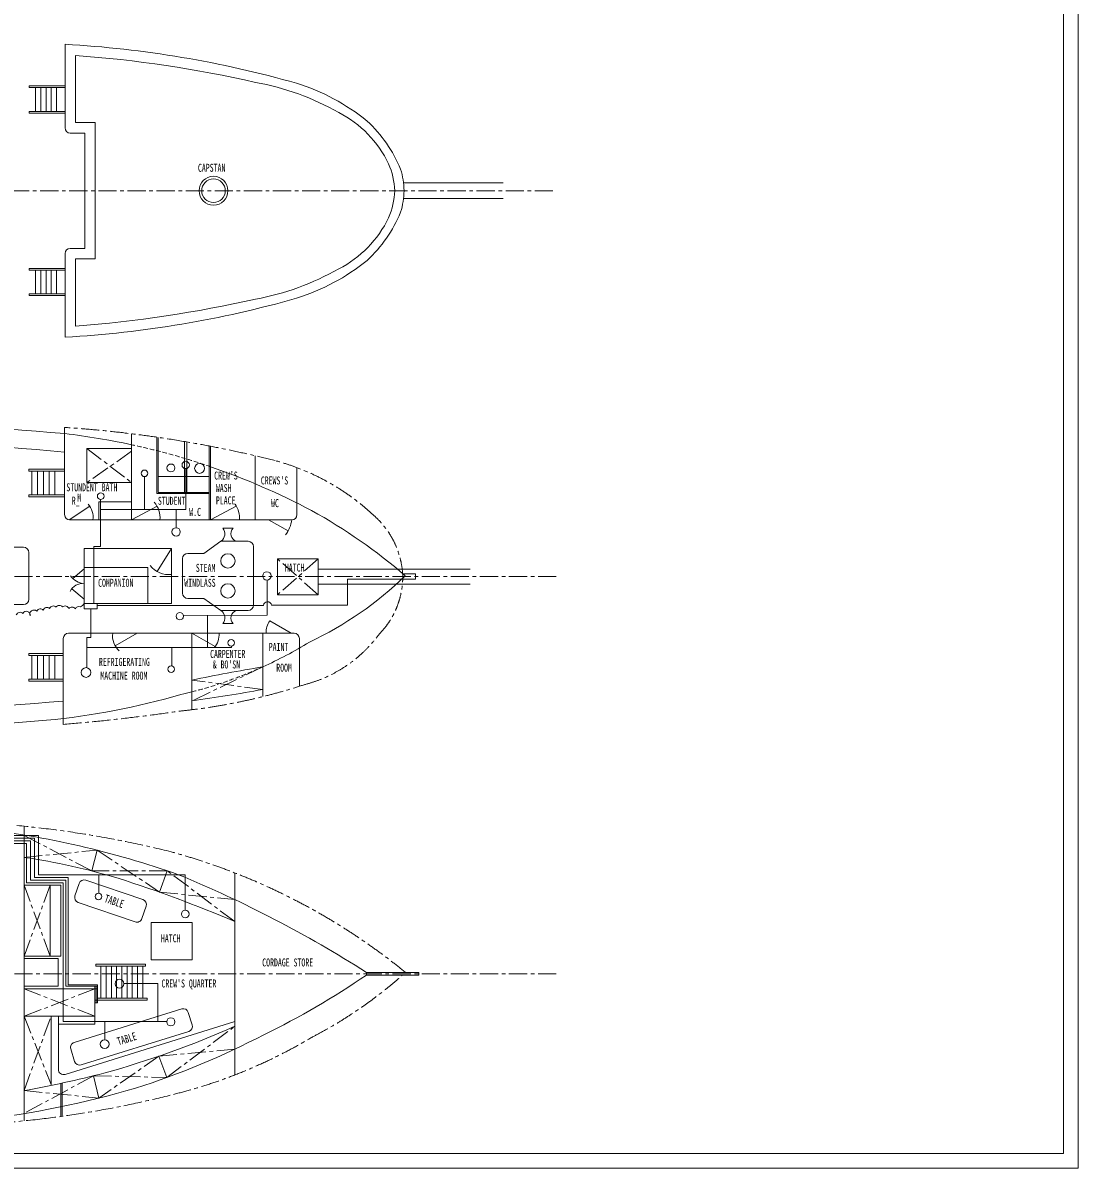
# Model space of a CAD drawing. Units: millimetres, scale not verified. Extents: x -20710 to 20710, y -14707 to 14707.
# Drawn here: x 6203 to 20710, y -14707 to 1035 of the extents above; entities that cross this region are included whole.
import ezdxf
from ezdxf.enums import TextEntityAlignment as Align

# ---------------------------------------------------------------- set-up
doc = ezdxf.new("R2010")
doc.units = ezdxf.units.MM
doc.header["$LTSCALE"] = 50
doc.linetypes.add('CHAIN1', pattern=[8, 5, -1, 1, -1])
doc.linetypes.add('DASHED1', pattern=[1.8, 1.2, -0.6])
for name, color, linetype, lineweight in [('0-0_0', 3, 'Continuous', 18), ('0-1_芯', 4, 'CHAIN1', 18), ('0-F_枠', 3, 'Continuous', 18)]:
    doc.layers.add(name, color=color, linetype=linetype, lineweight=lineweight)
doc.styles.add('ＭＳ ゴシック', font='')
doc.styles.get('ＭＳ ゴシック').set_extended_font_data('MS Gothic')

msp = doc.modelspace()

# ---------------------------------------------------------------- linework, layer by layer
at = {"layer": '0-0_0'}
for p, q in [((6782.76, 740.37), (6782.76, -408.46)), ((6377.27, -182.56), (6377.27, 145.32)), ((6449.27, -182.56), (6449.27, 145.32)), ((6521.27, -182.56), (6521.27, 145.32)), ((6593.27, -182.56), (6593.27, 145.32)), ((6665.27, -182.56), (6665.27, 145.32)), ((7197.82, -2208.46), (7197.82, -336.46)), ((6854.76, -480.46), (7053.82, -480.46)), ((7053.82, -2064.46), (7053.82, -480.46)), ((11435.43, -1164.46), (12807.08, -1164.46)), ((11435.43, -1380.46), (12807.08, -1380.46)), ((6782.76, -3285.3), (6782.76, -2136.46)), ((6854.76, -2064.46), (7053.82, -2064.46)), ((6377.27, -2362.37), (6377.27, -2690.25)), ((6449.27, -2362.37), (6449.27, -2690.25)), ((6521.27, -2362.37), (6521.27, -2690.25)), ((6593.27, -2362.37), (6593.27, -2690.25)), ((6665.27, -2362.37), (6665.27, -2690.25)), ((6776.3, -5724.74), (6776.3, -4525.75)), ((7697.46, -4613.16), (7697.46, -5796.74)), ((8044.62, -4659.92), (8044.62, -5436.55)), ((8062.62, -4662.55), (8062.62, -5418.55)), ((8422.62, -4716.48), (8422.62, -5418.55)), ((8458.62, -4722.6), (8458.62, -5418.55)), ((8764.62, -4781.37), (8764.62, -5796.74)), ((8782.62, -4784.84), (8782.62, -5796.74)), ((9394.62, -4915.26), (9394.62, -5796.74)), ((6326.26, -5453.36), (6326.26, -5125.24)), ((6405.46, -5453.36), (6405.46, -5125.24)), ((6484.66, -5453.36), (6484.66, -5125.24)), ((6563.86, -5453.36), (6563.86, -5125.24)), ((6643.06, -5453.36), (6643.06, -5125.24)), ((8440.62, -5092.57), (8440.62, -5652.55)), ((9970.62, -5078.78), (9970.62, -5724.74)), ((7874.84, -5652.55), (7874.84, -5202)), ((8764.62, -5202.55), (8062.62, -5202.55)), ((8764.62, -5436.55), (8044.62, -5436.55)), ((8764.62, -5418.55), (8062.62, -5418.55)), ((7123.23, -5609.05), (6837.51, -5795.93)), ((7268.62, -6164.77), (7268.62, -5516.77)), ((8440.62, -5652.55), (7268.62, -5652.55)), ((8047.43, -5609.39), (7697.46, -5796.74)), ((8310.57, -5652.55), (8310.57, -5904.55)), ((9136.81, -5606.53), (8782.62, -5796.74)), ((9898.62, -5796.74), (6848.3, -5796.74)), ((9849.81, -5946.47), (9580.15, -5796.74)), ((8951.87, -5911.12), (9091.47, -5911.12)), ((8926.11, -6091.12), (8690.95, -6257.35)), ((8926.11, -6091.12), (9300.96, -6091.12)), ((5481.74, -6173.05), (6211.26, -6173.05)), ((6283.26, -6245.05), (6283.26, -6888.91)), ((8049.67, -6506.84), (8247.5, -6190.88)), ((8469.74, -6257.35), (8690.95, -6257.35)), ((9372.96, -6163.12), (9372.96, -6970.84)), ((8397.74, -6804.61), (8397.74, -6329.35)), ((7044.71, -6471.28), (6887.21, -6603.1)), ((10263.56, -6474.81), (12351.56, -6474.81)), ((7044.71, -6887.96), (6875.2, -6745.23)), ((9562.92, -7108.64), (9562.92, -6624.72)), ((10263.56, -6681.44), (12351.56, -6681.44)), ((8469.74, -6876.61), (8690.95, -6876.61)), ((8926.11, -7042.84), (8690.95, -6876.61)), ((5481.74, -6960.91), (6211.26, -6960.91)), ((7224.71, -6971.75), (9510.01, -6971.75)), ((8926.11, -7042.84), (9300.96, -7042.84)), ((9562.92, -7108.64), (8410.92, -7112.18)), ((8738.86, -7552.7), (8738.86, -7111.17)), ((8951.87, -7222.84), (9091.47, -7222.84)), ((9596.36, -7183.62), (9892.21, -7354.4)), ((9931.37, -7354.4), (6830.35, -7354.4)), ((7471.5, -7528.5), (7774.44, -7354.4)), ((8527.37, -8406.48), (8527.37, -7354.4)), ((8847.23, -7536.32), (8527.37, -7354.4)), ((9499.37, -8226.86), (9499.37, -7354.4)), ((6758.35, -7426.4), (6758.35, -8608.35)), ((8249.63, -7552.7), (8249.63, -7804.7)), ((10003.37, -8084.43), (10003.37, -7426.4)), ((6326.26, -7987.82), (6326.26, -7659.7)), ((6405.46, -7987.82), (6405.46, -7659.7)), ((6484.66, -7987.82), (6484.66, -7659.7)), ((6563.86, -7987.82), (6563.86, -7659.7)), ((6643.06, -7987.82), (6643.06, -7659.7)), ((6218.6, -10005.9), (6218.6, -14057.41)), ((6415.38, -10135.98), (3860.6, -10135.98)), ((6361.38, -10171.98), (3860.6, -10171.98)), ((6307.38, -10207.98), (3860.6, -10207.98)), ((6307.38, -10747.98), (6307.38, -10207.98)), ((6361.38, -10711.98), (6361.38, -10171.98)), ((6362.36, -10207.98), (6361.38, -10207.98)), ((6415.38, -10675.98), (6415.38, -10135.98)), ((6253.38, -10243.98), (3860.6, -10243.98)), ((6253.38, -10783.98), (6253.38, -10243.98)), ((7222.52, -10336.29), (7149.22, -10623.13)), ((7247.06, -10675.98), (7247.06, -10927.98)), ((8186.98, -10620.22), (8082.72, -10914.58)), ((9116.6, -10649.4), (9116.6, -13426.55)), ((6722.6, -10819.98), (6218.6, -10819.98)), ((6754.87, -10783.98), (6253.38, -10783.98)), ((6790.87, -10747.98), (6307.38, -10747.98)), ((6826.87, -10711.98), (6361.38, -10711.98)), ((6578.6, -10819.98), (6578.6, -11791.98)), ((6722.6, -10819.98), (6722.6, -11791.98)), ((6754.87, -10783.98), (6754.87, -12691.98)), ((6790.87, -10747.98), (6790.87, -12205.98)), ((6826.87, -10711.98), (6826.87, -12187.98)), ((6918.28, -10963.47), (6976.57, -10793.17)), ((7068.01, -10748.37), (7851.39, -11016.5)), ((6963.09, -11054.91), (7746.47, -11323.04)), ((7837.9, -11278.24), (7896.19, -11107.94)), ((6722.6, -11791.98), (6218.6, -11791.98)), ((6686.6, -11827.98), (6218.6, -11827.98)), ((6686.6, -11827.98), (6686.6, -12205.98)), ((7275.17, -12373.08), (7275.17, -11930.28)), ((7347.17, -12373.08), (7347.17, -11930.28)), ((7419.17, -12373.08), (7419.17, -11930.28)), ((7491.17, -12373.08), (7491.17, -11930.28)), ((7563.17, -12373.08), (7563.17, -11930.28)), ((7635.17, -12373.08), (7635.17, -11930.28)), ((7707.17, -12373.08), (7707.17, -11930.28)), ((7779.17, -12373.08), (7779.17, -11930.28)), ((7851.17, -12373.08), (7851.17, -11930.28)), ((6686.6, -12205.98), (6218.6, -12205.98)), ((7226.6, -12241.98), (6218.6, -12241.98)), ((7226.6, -12205.98), (6790.87, -12205.98)), ((7226.6, -12187.98), (6826.87, -12187.98)), ((7190.6, -12205.98), (7190.6, -12727.98)), ((7208.6, -12205.98), (7208.6, -12434.28)), ((7226.6, -12187.98), (7226.6, -12434.28)), ((7190.6, -12398.28), (7226.6, -12398.28)), ((7190.6, -12434.28), (7226.6, -12434.28)), ((6907.69, -12979.08), (8385.69, -12518.86)), ((8475.84, -12566.2), (8529.36, -12738.06)), ((7190.6, -12619.98), (6218.6, -12619.98)), ((6589.4, -12619.98), (6589.4, -13570.43)), ((6690.2, -12619.98), (6690.2, -13350.15)), ((6690.2, -12727.98), (7190.6, -12727.98)), ((6754.87, -12691.98), (8180.6, -12691.98)), ((6783.61, -13418.9), (9116.6, -12692.54)), ((7330.81, -12691.98), (7330.81, -12943.98)), ((7004.01, -13288.43), (8482.02, -12828.21)), ((6860.35, -13069.23), (6913.86, -13241.09)), ((8073.77, -13168.4), (8180.24, -13461.81)), ((7171.58, -13438.84), (7248.26, -13744.58)), ((6722.6, -13542.45), (6722.6, -13997.96)), ((6740.6, -13538.58), (6740.6, -13995.46))]:
    msp.add_line(p, q, dxfattribs=at)
for points in [[(6926.81, 587.07), (6926.81, -336.46), (7197.82, -336.46)], [(6926.81, -3131.99), (6926.81, -2208.46), (7197.82, -2208.46)], [(7268.62, -6164.77), (7178.2, -6164.77), (7178.2, -6946.71)], [(9621.13, -6970.27), (10665.13, -6970.27), (10665.13, -6610.27), (11601.13, -6610.27), (11601.13, -6538.27), (11425.74, -6538.27)], [(7134.71, -7018.71), (7134.71, -7414.71), (7080.71, -7414.71), (7080.71, -7828.71)], [(7080.71, -7552.7), (9068.82, -7552.7), (9068.82, -7531.1)], [(6758.35, -7659.7), (6286.53, -7659.7), (6286.53, -7633.52), (6758.35, -7633.52)], [(6758.35, -8014), (6286.53, -8014), (6286.53, -7987.82), (6758.35, -7987.82)], [(8431.38, -11161.98), (8431.38, -10675.98), (6415.38, -10675.98)], [(8059.51, -12691.98), (8059.51, -12169.98), (7591.51, -12169.98)]]:
    msp.add_lwpolyline(points, dxfattribs=at)
for points in [[(6782.76, 145.32), (6290.68, 145.32), (6290.68, 167.83), (6782.76, 167.83)], [(6782.76, -205.07), (6290.68, -205.07), (6290.68, -182.56), (6782.76, -182.56)], [(6782.76, -2339.86), (6290.68, -2339.86), (6290.68, -2362.37), (6782.76, -2362.37)], [(6782.76, -2690.25), (6290.68, -2690.25), (6290.68, -2712.76), (6782.76, -2712.76)], [(7697.46, -4813.78), (7082.39, -4813.78), (7082.39, -5284.63), (7697.46, -5284.63)], [(6776.3, -5125.24), (6286.53, -5125.24), (6286.53, -5099.06), (6776.3, -5099.06)], [(6776.3, -5479.54), (6286.53, -5479.54), (6286.53, -5453.36), (6776.3, -5453.36)], [(7245.27, -5796.74), (7697.46, -5796.74), (7697.46, -5548.86), (7245.27, -5548.86)], [(7044.71, -6190.88), (8247.5, -6190.88), (8247.5, -6946.71), (7044.71, -6946.71)], [(7044.71, -6450.49), (7918.25, -6450.49), (7918.25, -6946.71), (7044.71, -6946.71)], [(9703.41, -6333.88), (10263.56, -6333.88), (10263.56, -6825.23), (9703.41, -6825.23)], [(7044.71, -6946.71), (7224.71, -6946.71), (7224.71, -7018.71), (7044.71, -7018.71)], [(7966.53, -11330.58), (8528.36, -11330.58), (8528.36, -11842.86), (7966.53, -11842.86)], [(7204.69, -11905.08), (7888.69, -11905.08), (7888.69, -11930.28), (7204.69, -11930.28)], [(10924.93, -12017.04), (11644.93, -12017.04), (11644.93, -12053.04), (10924.93, -12053.04)], [(7226.6, -12373.08), (7910.6, -12373.08), (7910.6, -12398.28), (7226.6, -12398.28)]]:
    msp.add_lwpolyline(points, close=True, dxfattribs=at)
for centre, radius in [((8823.25, -1272.46), 198.29), ((8823.25, -1272.46), 162.29), ((8237.47, -5082.86), 54), ((8440.62, -5042.17), 50.4), ((8632.15, -5088.55), 68.71), ((7874.84, -5157.06), 44.94), ((7272.23, -5471.33), 45.58), ((8308.75, -5962.32), 57.77), ((9021.26, -6360.91), 98.48), ((9558.03, -6566.98), 57.94), ((9021.26, -6773.05), 98.48), ((8360.67, -7121.22), 51.06), ((9064.9, -7486.18), 45.09), ((7070.49, -7894.66), 66.73), ((8242.23, -7848.76), 44.67), ((7241.93, -10972.97), 45.28), ((8434.64, -11214.66), 52.78), ((7530.68, -12172.16), 60.86), ((8236.25, -12696.59), 55.84), ((7327.02, -13004.19), 60.33)]:
    msp.add_circle(centre, radius, dxfattribs=at)
for centre, radius, start, end in [((5967.02, -13833.76), 14596.95, 74.09944, 86.79639), ((5695.91, -16074.46), 16706.93, 77.18628, 85.77483), ((8763, -3328.76), 3602.16, 60.34455, 79.79485), ((9104.56, -2559.57), 2895.41, 50.81021, 72.68875), ((9847.42, -1564.19), 1533.73, 25.57586, 62.93426), ((6854.76, -408.46), 72, 180, 270), ((9684.97, -1680.49), 1850.33, 22.37675, 47.53759), ((10317.69, -1302.2), 996.99, 1.7093, 23.66183), ((10313.66, -1301.1), 1130.06, 1.45204, 16.71522), ((10317.69, -1242.72), 996.99, 336.33817, 358.2907), ((10313.66, -1243.83), 1130.06, 343.28478, 358.54796), ((9684.97, -864.44), 1850.33, 312.46241, 337.62325), ((9847.42, -980.74), 1533.73, 297.06574, 334.42414), ((6854.76, -2136.46), 72, 90, 180), ((8763, 783.84), 3602.16, 280.20515, 299.65545), ((9104.56, 14.64), 2895.41, 287.31125, 309.18979), ((5967.02, 11288.84), 14596.95, 273.20361, 285.90056), ((5695.91, 13529.53), 16706.93, 274.22517, 282.81372), ((-829.71, -91626.73), 87347.45, 85.00277, 93.27481), ((-829.71, -91626.73), 87095.45, 84.99, 93.2699), ((5666.21, -14146.09), 9599.5, 77.78391, 83.34368), ((5666.21, -14146.09), 9599.5, 62.00664, 71.05609), ((6914.03, -5753.1), 254.01, 350.10731, 43.34847), ((7761.62, -5766.48), 326.14, 354.67587, 40.77349), ((8860.05, -5767.51), 320.17, 354.76166, 35.53656), ((6848.3, -5724.74), 72, 180, 270), ((9495.63, -5748.21), 405.89, 321.56506, 353.133), ((9898.62, -5724.74), 72, 270, 0), ((6699.8, -12028.17), 7244.69, 48.92227, 61.36265), ((8853.87, -5988.94), 125.14, 305.25685, 38.45208), ((9172.96, -5985.8), 110.54, 137.49719, 252.32475), ((9300.96, -6163.12), 72, 0, 90), ((6211.26, -6245.05), 72, 0, 90), ((8469.74, -6329.35), 72, 90, 180), ((8210.62, -6228.35), 321.66, 217.0207, 276.58327), ((7067.07, -6416.02), 259.52, 215.57116, 265.05824), ((7998.08, -2967.52), 4994.21, 295.43113, 313.88545), ((7021.08, -6856.55), 183.51, 82.6028, 155.99514), ((6211.26, -6888.91), 72, 270, 0), ((8469.74, -6804.61), 72, 180, 270), ((9565.66, -6977.72), 55.97, 7.65246, 173.86829), ((6164.51, -7125.14), 58.64, 47.89526, 157.89526), ((6250.63, -7104.4), 52.05, 347.09749, 154.06673), ((6356.38, -7094.93), 58.91, 49.02326, 200.97674), ((6443.69, -7074.37), 54.23, 43.83334, 153.83334), ((6533.92, -7055.17), 54.31, 50.24108, 160.24108), ((6619.66, -7036.07), 55.81, 46.05974, 156.05974), ((6702.97, -7025.64), 53.6, 36.27182, 146.27182), ((6782.86, -7037.05), 56.61, 20.39264, 130.39264), ((6879.14, -7049.03), 53.6, 33.72828, 143.72828), ((6976.58, -7047.57), 59.97, 72.37237, 151.83616), ((6961.22, -6901.68), 94.86, 290.69657, 331.65881), ((8853.87, -7145.02), 125.14, 321.54792, 54.74315), ((9172.96, -7148.16), 110.54, 107.67525, 222.50281), ((9300.96, -6970.84), 72, 270, 0), ((9840.42, -7347.86), 294.17, 146.06115, 181.27436), ((6830.35, -7426.4), 72, 90, 180), ((7709.23, -7391.41), 274.42, 172.24901, 228.7887), ((8634.14, -7376.79), 266.19, 318.63428, 4.82485), ((9931.37, -7426.4), 72, 0, 90), ((7054.33, -2419), 5927.03, 294.36354, 301.40404), ((13387.1, -31425.68), 23925.45, 99.35165, 101.71944), ((7054.33, -2419), 5927.03, 282.88192, 284.39057), ((5050.53, 16361.88), 24891.23, 278.02941, 280.29587), ((-488.04, 76160.91), 84758.4, 266.4188, 274.90447), ((5551.96, 1502.94), 10102.45, 275.54569, 286.23106), ((-488.04, 76160.91), 85003.2, 266.4188, 274.73467), ((4246.5, -22225.34), 12255.86, 70.47462, 83.73188), ((4889.84, -19465.2), 9126.17, 73.30755, 81.62802), ((2018.27, -25990.76), 16570.86, 57.48711, 67.56342), ((7044.69, -10816.49), 72, 71.10509, 161.10509), ((2472.03, -26754.86), 16804.59, 66.70895, 72.55034), ((6986.4, -10986.79), 72, 161.10509, 251.10509), ((7828.07, -11084.62), 72, 341.10509, 71.10509), ((7769.78, -11254.92), 72, 251.10509, 341.10509), ((4856.72, -3251.12), 10690.97, 295.8311, 304.58309), ((8407.1, -12587.61), 72, 17.29544, 107.29544), ((8460.61, -12759.47), 72, 287.29544, 17.29544), ((3960.95, -1196.36), 12658.79, 285.37475, 294.03399), ((4454.25, -3193.95), 10923, 287.56527, 297.60094), ((6929.09, -13047.83), 72, 107.29544, 197.29544), ((6762.2, -13350.15), 72, 180, 287.29344), ((6982.61, -13219.69), 72, 197.29544, 287.29544), ((3553.63, 1213.99), 15092.88, 280.17015, 284.43967), ((4131.11, -1315.65), 12813.86, 276.6338, 286.40805)]:
    msp.add_arc(centre, radius, start, end, dxfattribs=at)
at = {"layer": '0-0_0', "color": 1, "linetype": 'DASHED1'}
for centre, radius, start, end in [((5666.21, -14146.09), 9599.5, 71.05609, 77.78391), ((7054.33, -2419), 5927.03, 284.39057, 294.36354)]:
    msp.add_arc(centre, radius, start, end, dxfattribs=at)
at = {"layer": '0-1_芯'}
for p, q in [((-14359.38, -1272.46), (13535.74, -1272.46)), ((7082.39, -4813.78), (7697.46, -5284.63)), ((7697.46, -4854.05), (7082.39, -5284.63)), ((10263.56, -6825.23), (9703.41, -6333.88)), ((10263.56, -6333.88), (9703.41, -6825.23)), ((13535.74, -6574.27), (-14359.38, -6574.27)), ((9499.37, -7818.2), (8527.37, -8285.33)), ((9499.37, -8128.55), (8527.37, -7998.98)), ((6578.6, -11791.98), (6218.6, -10819.98)), ((6578.6, -10819.98), (6218.6, -11791.98)), ((13535.74, -12035.04), (-14359.38, -12035.04)), ((7190.6, -12619.98), (6218.6, -12241.98)), ((6218.6, -12619.98), (7190.6, -12241.98)), ((6218.6, -12619.98), (6589.4, -13560.21)), ((6218.6, -13641.75), (6589.4, -12619.98)), ((7171.58, -13438.84), (6218.6, -13956.6)), ((6219.5, -13641.59), (7248.26, -13744.58))]:
    msp.add_line(p, q, dxfattribs=at)
for points in [[(9116.6, -11319.71), (8186.98, -10620.22), (7149.22, -10623.13), (6218.6, -10132.13)], [(6218.6, -10436.28), (7222.52, -10336.29), (8082.72, -10914.58), (9116.6, -11017.21)], [(7171.58, -13438.84), (8180.24, -13461.81), (9116.6, -12757.68)], [(9116.6, -13071.93), (8073.77, -13168.4), (7248.26, -13744.58)]]:
    msp.add_lwpolyline(points, dxfattribs=at)
for centre, radius, start, end in [((5702.36, -20739.53), 16249.32, 81.70775, 86.21047), ((5702.36, -20739.53), 16249.32, 80.32281, 81.70775), ((5702.36, -20739.53), 16249.32, 75.86395, 80.32281), ((8840.8, -8074.37), 3201.57, 46.89339, 74.97365), ((10252.2, -6617.71), 1174.12, 2.47618, 48.60224), ((10297.86, -6576.07), 1127.4, 315.35108, 0.46184), ((9617.12, -6280.51), 1839.06, 284.26685, 323.73459), ((7533.05, -305.95), 8161.33, 275.79344, 288.1129), ((4741.47, 16114.98), 24805.46, 274.66376, 278.38074), ((4768.25, -24326.81), 14392.37, 76.03492, 84.6089), ((5928.41, -18816.99), 8767.78, 50.85592, 74.70285), ((7390.33, -7514.26), 6071.27, 297.2836, 311.61869), ((6584.12, -6905.16), 6995.86, 283.95394, 300.86743), ((4788.87, -24.89), 14106.24, 276.58732, 284.29168), ((2547, 22534.08), 36775.24, 272.65846, 276.02513)]:
    msp.add_arc(centre, radius, start, end, dxfattribs=at)
at = {"layer": '0-F_枠'}
for p, q in [((20710.25, 14707.25), (20710.25, -14707.25)), ((20510.25, 14507.25), (20510.25, -14507.25)), ((20510.25, -14507.25), (-20510.25, -14507.25)), ((20710.25, -14707.25), (-20710.25, -14707.25))]:
    msp.add_line(p, q, dxfattribs=at)

# ---------------------------------------------------------------- texts
at = {"layer": '0-0_0', "color": 2, "style": 'ＭＳ ゴシック', "width": 0.6}
for s, p in [('CAPSTAN', (8609.15, -1045.04)), ("CREW'S", (8832.76, -5275.57)), ("CREWS'S", (9473.41, -5342.96)), ('STUNDENT BATH ', (6800.43, -5436.74)), ('WASH', (8855.55, -5446.68)), ('R_', (6874.46, -5620.67)), ('M', (6949.18, -5578.94)), ('STUDENT', (8058.59, -5622.88)), ('PLACE', (8855.84, -5617.21)), ('WC', (9614.42, -5654.38)), ('W.C', (8489.04, -5775.61)), ('STEAM', (8579.91, -6544.1)), ('HATCH', (9803.51, -6540.95)), ('COMPANION', (7236.48, -6749.83)), ('WINDLASS', (8421.53, -6749.75)), ('PAINT', (9582.22, -7630.78)), ('REFRIGERATING', (7247.86, -7837.11)), ('CARPENTER', (8776.13, -7727.8)), ("& BO'SN", (8812.04, -7872.56)), ('ROOM', (9685.73, -7916.65)), ('MACHINE ROOM', (7267.29, -8026.19)), ('HATCH', (8100.7, -11636.77)), ('CORDAGE STORE', (9493.01, -11968.42)), ("CREW'S QUARTER", (8107.66, -12257.49))]:
    msp.add_text(s, height=110, dxfattribs=at).set_placement(p, align=Align.BOTTOM_LEFT)
for rotation, p in [(341.105, (7303.02, -11078.93)), (17.295, (7527.81, -13052.65))]:
    msp.add_text('TABLE', height=110, rotation=rotation, dxfattribs=at).set_placement(p, align=Align.BOTTOM_LEFT)

doc.saveas('drawing.dxf')
